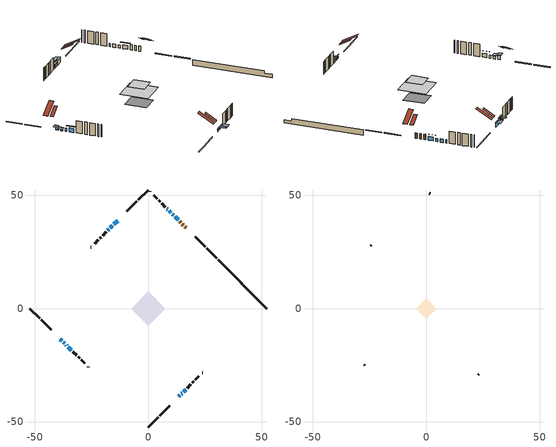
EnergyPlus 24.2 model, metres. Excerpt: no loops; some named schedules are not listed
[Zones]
conditioned space
 floor adiabatic (AdiabaticFloorConstruction): -7.55,0 0,7.55 7.55,0 0,-7.55 z3.35
 floor foundation (Slab1 construction): -5.36,0.47 -0.47,5.36 5.36,-0.47 0.47,-5.36 z-1.22
 wall outside (RimJoist1 construction): 0,-52.22 4.4,-47.82 / -52.22,0 -47.82,-4.4 / 0,52.22 -4.4,47.82 / 30.12,22.1 25.72,26.5 z0.91:1.21
 wall outside (RimJoist2 construction): 5.05,-47.17 9.45,-42.77 / -47.17,-5.05 -42.77,-9.45 / -5.05,47.17 -9.45,42.77 / 25.06,27.16 20.67,31.55 z0.91:1.21
 wall outside (AdiabaticWallConstruction 1): 16.65,35.57 16.14,36.08 / 15.48,36.74 15.03,37.19 / 14.38,37.84 13.8,38.42 z0.91:2.94
 wall outside (AdiabaticWallConstruction): 13.14,39.08 11.85,40.37 / -13.47,38.75 -15.2,37.02 / -15.85,36.37 -16.72,35.5 / -35.16,-17.06 -33.87,-18.35 z0.91:2.43; 11.19,41.03 10.62,41.6 / 9.97,42.25 9.16,43.06 / 8.5,43.72 8.18,44.04 / -36.14,-16.08 -35.82,-16.4 / -17.37,34.85 -17.75,34.47 z0.91:2.13; -38.75,-13.47 -38.1,-14.12 z0.91:2.44; -37.45,-14.77 -36.8,-15.42 z0.91:1.98; 13.47,-38.75 13.9,-38.32 z0.91:1.52; 14.56,-37.66 14.94,-37.28 / 15.59,-36.63 16.46,-35.76 z0.91:1.83
 wall outside (Wall1 construction): 17.11,-35.11 18.79,-33.43 / -33.21,-19.01 -31.54,-20.68 / -18.41,33.81 -20.08,32.14 / 7.52,44.7 5.85,46.37 z0.91:5.79
 wall outside (Wall2 construction): 19.44,-32.78 20.06,-32.16 / -30.88,-21.34 -30.26,-21.96 / -20.74,31.48 -21.35,30.87 / 5.19,47.03 4.57,47.65 z0.91:5.79
 wall outside (Wall3 construction): 20.72,-31.5 22.3,-29.92 / -29.61,-22.61 -28.03,-24.19 / -22.01,30.21 -23.59,28.63 / 3.92,48.3 2.34,49.88 z0.91:5.79
 wall outside (Wall5 construction): 23.87,-28.35 23.98,-28.24 / -26.46,-25.76 -26.35,-25.87 / -25.16,27.06 -25.27,26.95 / 0.77,51.45 0.66,51.56 z0.91:5.79
 wall foundation (FoundationWall1 construction): 30.77,21.45,-1.22 30.77,21.45,0.91 50.08,2.14,0.91 50.08,2.14,-0.01 52.22,0,-0.01 52.22,0,-1.22
 window (WindowConstruction): 13.14,39.08 11.85,40.37 z0.91:2.43
 window (WindowConstruction 5): 11.19,41.03 10.62,41.6 z0.91:2.13
 window (WindowConstruction 6): 9.97,42.25 9.16,43.06 z0.91:2.13
 window (WindowConstruction 7): -13.47,38.75 -15.2,37.02 z0.91:2.43
 window (WindowConstruction 8): -38.75,-13.47 -38.1,-14.12 z0.91:2.43
 window (WindowConstruction 9): -37.45,-14.78 -36.8,-15.42 z0.91:1.98
 window (WindowConstruction 12): 8.5,43.72 8.18,44.04 z0.91:2.13
 window (WindowConstruction 13): -36.14,-16.08 -35.82,-16.4 z0.91:2.13
 window (WindowConstruction 1): -15.85,36.37 -16.71,35.51 z0.91:2.43
 window (WindowConstruction 2): 13.47,-38.75 13.9,-38.32 z0.91:1.52
 window (WindowConstruction 3): -35.16,-17.06 -33.87,-18.35 z0.91:2.43
 window (WindowConstruction 10): 14.56,-37.66 14.94,-37.28 z0.91:1.82
 window (WindowConstruction 4): 15.59,-36.63 16.46,-35.76 z0.91:1.82
 window (WindowConstruction 11): -17.37,34.85 -17.75,34.47 z0.91:2.13
 door (Door): 16.65,35.57 16.14,36.08 z0.91:2.94
 door (Door 1): 15.48,36.74 15.03,37.19 z0.91:2.94
 door (Door 2): 14.38,37.84 13.8,38.42 z0.91:2.94
 ceiling adiabatic (AdiabaticFloorConstruction): 0,-7.55 7.55,0 0,7.55 -7.55,0 z3.35
 roof outside (Roof2 construction): 12.81,-39.41,5.79 9.86,-36.45,8.22 9,-37.31,8.22 11.96,-40.26,5.79; -39.41,-12.81,5.79 -36.45,-9.86,8.22 -37.31,-9,8.22 -40.26,-11.96,5.79; -12.81,39.41,5.79 -9.86,36.45,8.22 -9,37.31,8.22 -11.96,40.26,5.79; 17.3,34.92,5.79 14.35,31.96,8.22 15.2,31.11,8.22 18.16,34.06,5.79
attic - vented
 floor to conditioned space (Floor1 construction Reversed): -4.44,0 0,4.44 4.44,0 0,-4.44 z5.79
 wall outside (Wall4 construction): 22.95,-29.27 23.21,-29.01 / -27.37,-24.85 -27.11,-25.11 / -24.25,27.97 -24.5,27.72 / 1.68,50.54 1.42,50.8 z0.91:5.79
 roof outside (Roof1 construction): 11.3,-40.92,5.79 7.17,-36.79,9.19 5.98,-37.98,9.19 10.11,-42.11,5.79; -40.92,-11.3,5.79 -36.79,-7.17,9.19 -37.98,-5.98,9.19 -42.11,-10.11,5.79; -11.3,40.92,5.79 -7.17,36.79,9.19 -5.98,37.98,9.19 -10.11,42.11,5.79; 18.82,33.41,5.79 14.69,29.28,9.19 15.88,28.08,9.19 20.01,32.21,5.79
shading: 11.2,41.02 13.79,38.44 14,38.65 11.41,41.23 z3.35; -15.41,36.81 -13.26,38.96 -14.55,40.25 -16.7,38.11 z2.73; -37.89,-14.33 -38.96,-13.26 -40.25,-14.55 -39.18,-15.62 z2.73; -36.59,-15.63 -37.66,-14.56 -38.95,-15.86 -37.88,-16.93 z2.28; -17.36,34.86 -15.21,37.01 -15.42,37.22 -17.57,35.07 z3.35; 14.33,-37.89 13.04,-39.18 13.25,-39.39 14.54,-38.1 z2.13; -33.22,-19 -35.81,-16.41 -36.02,-16.63 -33.44,-19.21 z3.35; 15.15,-37.07 14.35,-37.87 16.29,-39.81 17.09,-39.01 z2.12; 16.67,-35.55 15.38,-36.84 17.32,-38.78 18.6,-37.49 z2.12; -17.96,34.26 -17.16,35.06 -18.45,36.35 -19.25,35.55 z2.43
[Building]
Building 1: Terrain=Suburbs
[Site:Location]
Mont Joli AP_QC: Latitude {deg}=48.61; Longitude {deg}=-68.21; Time Zone {hr}=-5; Elevation {m}=52; Keep Site Location Information=Yes
[Site:GroundTemperature:Shallow]
-0.843868, -3.04892, -3.2255, -2.1791, 2.02165, 6.20283, 9.82768, 12.1239, 12.319, 10.4514, 6.91898, 2.86606
[Site:WaterMainsTemperature]
Calculation Method=Schedule; Temperature Schedule=mains temperature schedule
[Material] Roughness=Rough; Thermal Absorptance=0.9
Name | Thickness {m} | Conductivity {W/m-K} | Density {kg/m3} | Specific Heat {J/kg-K} | Solar Absorptance | Visible Absorptance
asphalt or fiberglass shingles | 0.00635 | 0.162714 | 1121.4 | 1465.45 | 0.4 | 0.4
ceiling loosefill ins | 0.169333 | 0.0480833 | 16.02 | 1046.75 | 0.7 | 0.7
ceiling stud and cavity | 0.1397 | 0.0759935 | 65.682 | 1177.47 | 0.7 | 0.7
concrete 4.0 in. | 0.1016 | 1.803125 | 2242.8 | 837.4 | 0.7 | 0.7
concrete 8.0 in. | 0.2032 | 1.803125 | 2242.8 | 837.4 | 0.7 | 0.7
door material | 0.04445 | 0.0451087 | 512.64 | 1214.23 | 0.7 | 0.7
door material 1 | 0.04445 | 0.188738 | 512.64 | 1214.23 | 0.7 | 0.7
exterior vertical ins | 0.105159 | 0.029427 | 32.04 | 1214.23 | 0.7 | 0.7
floor covering | 0.0127 | 0.0433444 | 54.468 | 1339.84 | 0.6 | 0.6
floor rigid ins; wall rigid ins | 0.512978 | 0.029427 | 32.04 | 1214.23 | 0.7 | 0.7
floor stud and cavity | 0.1397 | 1.75129 | 37.0049 | 1207.88 | 0.7 | 0.7
furniture material conditioned space 1 | 0.1524 | 0.115458 | 640.8 | 1214.23 | 0.6 | 0.6
gypsum board | 0.0127 | 0.160291 | 801 | 837.4 | 0.6 | 0.6
gypsum board 1 | 0.00254 | 0.160291 | 801 | 837.4 | 0.6 | 0.6
gypsum board 2 | 0.0127 | 0.160291 | 801 | 837.4 | 0.7 | 0.7
osb sheathing 0.5 in. | 0.0127 | 0.115458 | 512.64 | 1214.23 | 0.7 | 0.7
osb sheathing 0.75 in. | 0.01905 | 0.115458 | 512.64 | 1214.23 | 0.7 | 0.7
osb sheathing 2.0 in. | 0.0508 | 0.115458 | 512.64 | 1214.23 | 0.7 | 0.7
rim joist stud and cavity | 0.0508 | 0.0278857 | 125.044 | 1163.47 | 0.6 | 0.6
rim joist stud and cavity 1 | 0.0508 | 0.029095 | 125.044 | 1163.47 | 0.6 | 0.6
roof rigid ins | 0.103632 | 0.029427 | 32.04 | 1214.23 | 0.7 | 0.7
roof stud and cavity | 0.2032 | 1.36305 | 78.34581 | 1123.46 | 0.7 | 0.7
wall stud and cavity | 0.1397 | 0.0804648 | 139.0536 | 1170.24 | 0.7 | 0.7
wall stud and cavity 1 | 0.1397 | 0.0800588 | 139.0536 | 1170.24 | 0.7 | 0.7
wall stud and cavity 2 | 0.1397 | 0.0785528 | 139.0536 | 1170.24 | 0.7 | 0.7
wall stud and cavity 3 | 0.0889 | 6.1454 | 50.32683 | 1063.81 | 0.6 | 0.6
wall stud and cavity 4 | 0.0889 | 0.49837 | 6.31874 | 1174.65 | 0.7 | 0.7
wall stud and cavity 5 | 0.0889 | 0.380278 | 52.3479 | 1209.89 | 0.7 | 0.7
wall stud and cavity 6 | 0.0889 | 0.391764 | 83.0341 | 1211.67 | 0.7 | 0.7
wood siding | 0.0254 | 0.102417 | 544.68 | 1172.36 | 0.4 | 0.4
wood siding 1 | 0.00254 | 0.102417 | 544.68 | 1172.36 | 0.4 | 0.4
wood siding 2; wood siding 3; wood siding 4 | 0.0254 | 0.102417 | 544.68 | 1172.36 | 0.7 | 0.7
[WindowMaterial:SimpleGlazingSystem]
Name | U-Factor {W/m2-K} | Solar Heat Gain Coefficient
WindowMaterial | 1.76188 | 0.39
WindowMaterial 1 | 1.71248 | 0.41
WindowMaterial 2 | 1.99809 | 0.31
WindowMaterial 3 | 1.78857 | 0.38
WindowMaterial 4 | 1.80731 | 0.38
WindowMaterial 5 | 2.04181 | 0.3
WindowMaterial 6 | 1.72384 | 0.4
WindowMaterial 7 | 3.0383 | 0.46
[Construction]
AdiabaticFloorConstruction: floor stud and cavity, floor rigid ins, osb sheathing 0.75 in., floor covering
AdiabaticWallConstruction: wood siding 3, wall rigid ins, wall stud and cavity 5, gypsum board
AdiabaticWallConstruction 1: wood siding 4, wall rigid ins, wall stud and cavity 5, gypsum board
Door; Door 1: door material
Door 2: door material 1
Floor1 construction Reversed: gypsum board, ceiling stud and cavity, ceiling loosefill ins
FoundationWall1 construction: concrete 8.0 in., gypsum board 2
furniture construction conditioned space 1: furniture material conditioned space 1
PartitionWallConstruction: gypsum board, wall stud and cavity 6, gypsum board
RimJoist1 construction: wood siding 2, osb sheathing 2.0 in., rim joist stud and cavity
RimJoist2 construction: wood siding 2, osb sheathing 2.0 in., rim joist stud and cavity 1
Roof1 construction: asphalt or fiberglass shingles
Roof2 construction: asphalt or fiberglass shingles, roof rigid ins, osb sheathing 0.75 in., roof stud and cavity, gypsum board
Slab1 construction: concrete 4.0 in.
Wall1 construction: wood siding, osb sheathing 0.5 in., wall stud and cavity, gypsum board
Wall2 construction: wood siding, osb sheathing 0.5 in., wall stud and cavity 1, gypsum board
Wall3 construction: wood siding, osb sheathing 0.5 in., wall stud and cavity 2, gypsum board
Wall4 construction: wood siding 1, wall stud and cavity 3
Wall5 construction: wood siding 1, wall stud and cavity 4, gypsum board 1
WindowConstruction; WindowConstruction 3; WindowConstruction 6; WindowConstruction 8: WindowMaterial
WindowConstruction 1; WindowConstruction 7: WindowMaterial 1
WindowConstruction 10: WindowMaterial 5
WindowConstruction 11: WindowMaterial 6
WindowConstruction 12; WindowConstruction 13: WindowMaterial 7
WindowConstruction 2: WindowMaterial 2
WindowConstruction 4: WindowMaterial 3
WindowConstruction 5; WindowConstruction 9: WindowMaterial 4
[Zone] Multiplier=1; Part of Total Floor Area=Yes
Name | Volume {m3}
attic - vented | 20.8321
conditioned space | 391.4
[Space]
Name | Zone | Volume {m3}
attic - vented 1 | attic - vented | 20.8321
conditioned space 1 | conditioned space | 391.4
[ZoneInfiltration:EffectiveLeakageArea]
infil attic - vented 1: Zone or Space=attic - vented 1; Schedule=Always On Discrete; Effective Air Leakage Area {cm2}=1373.22; Stack Coefficient=0.000576005; Wind Coefficient=1.62156e-05
[ZoneMixing]
whole house fan mix: Zone or Space=attic - vented; Schedule=Always On Continuous; Design Flow Rate Calculation Method=Flow/Zone; Design Flow Rate {m3/s}=0; Source Zone or Space=conditioned space
[SurfaceProperty:ExposedFoundationPerimeter]
Slab1: Exposed Perimeter Calculation Method=TotalExposedPerimeter; Total Exposed Perimeter {m}=30.329
[InternalMass] Zone or ZoneList=conditioned space; Space or SpaceList=conditioned space 1
Name | Construction | Surface Area {m2}
furniture mass conditioned space 1 | furniture construction conditioned space 1 | 68.4559
partition wall mass | PartitionWallConstruction | 171.14
[Lights]
interior lighting: Zone or ZoneList or Space or SpaceList=conditioned space 1; Schedule=interior lighting schedule; Design Level Calculation Method=LightingLevel; Lighting Level {W}=343.2; Return Air Fraction=0; Fraction Radiant=0.6; Fraction Visible=0.2; Fraction Replaceable=1
[People]
occupants: Zone or ZoneList or Space or SpaceList=conditioned space 1; Number of People Schedule=occupants schedule; Number of People Calculation Method=People; Number of People=3; Fraction Radiant=0.314171; Sensible Heat Fraction=0.56303; Activity Level Schedule=occupants activity schedule; Carbon Dioxide Generation Rate {m3/s-W}=0; Enable ASHRAE 55 Comfort Warnings=No; Mean Radiant Temperature Calculation Type=EnclosureAveraged
[ElectricEquipment] Zone or ZoneList or Space or SpaceList=conditioned space 1; Design Level Calculation Method=EquipmentLevel
Name | Schedule | Design Level {W} | Fraction Latent | Fraction Radiant | Fraction Lost
clothes dryer | clothes dryer schedule | 140.772 | 0.015 | 0.081 | 0.85
clothes washer | clothes washer schedule | 32.1985 | 0.03 | 0.162 | 0.7
cooking range | cooking range schedule | 215.147 | 0.08 | 0.432 | 0.2
dishwasher | dishwasher schedule | 66.8632 | 0.3 | 0.18 | 0.4
fridge | fridge schedule | 72.9452 | 0 | 0.6 | 0
mech vent house fan | mech vent house fan schedule | 0 | 0 | 0 | 1
mech vent house fan cfis | mech vent house fan cfis schedule | 0 | 0 | 0 | 0
mech vent range fan 0 | mech vent range fan 0 schedule | 57 | 0 | 0 | 1
misc plug loads | misc plug loads schedule | 494.7 | 0.045 | 0.513 | 0.1
whole house fan | Always On Discrete | 0 | 0 | 0 | 1
[OtherEquipment] Zone or ZoneList or Space or SpaceList=conditioned space 1; Design Level Calculation Method=EquipmentLevel
Name | Fuel Type | Schedule | Design Level {W} | Fraction Latent | Fraction Radiant | Fraction Lost
clothes dryer 1 | Electricity | clothes dryer schedule | 0 | 0.015 | 0.081 | 0.85
cooking range 1 | Electricity | cooking range schedule | 0 | 0.08 | 0.432 | 0.2
general water use latent | None | general water use schedule | 62.594 | 1 | 0 | 0
general water use sensible | None | general water use schedule | -61.6891 | 0 | 0.6 | 0
mech vent house fan latent load | None | Always On Discrete | 0 | 1 | 0 | 0
mech vent house fan sensible load | None | Always On Discrete | 0 | 0 | 0 | 0
water heater energy adjustment1 | Electricity | Always On Discrete | 0.01 | 0 | 0 | 1
[ZoneInfiltration:DesignFlowRate] Zone or ZoneList or Space or SpaceList=conditioned space 1; Schedule=Always On Discrete; Design Flow Rate Calculation Method=Flow/Zone; Design Flow Rate {m3/s}=0
infil flow; natural vent flow; whole house fan flow
[ZoneControl:Thermostat]
conditioned space Thermostat: Zone or ZoneList=conditioned space; Control Type Schedule=conditioned space Thermostat Schedule; Control 1=conditioned space temperature setpoint; Temperature Difference Between Cutout And Setpoint {deltaC}=0
[ThermostatSetpoint:DualSetpoint]
conditioned space temperature setpoint: Heating Setpoint Temperature Schedule=heating setpoint; Cooling Setpoint Temperature Schedule=cooling setpoint
[Zone equipment]
conditioned space: electric baseboard
[Foundation:Kiva]
Foundation Kiva 1: Initial Indoor Air Temperature {C}=18; Wall Height Above Grade {m}=0.910011; Wall Depth Below Slab {m}=0.2032; Custom Block Material Name 1=exterior vertical ins; Custom Block Depth 1 {m}=2.13; Custom Block X Position 1 {m}=0.2159; Custom Block Z Position 1 {m}=0
[Foundation:Kiva:Settings]
Soil Conductivity {W/m-K}=0.849921; Soil Density {kg/m3}=1842.3; Soil Specific Heat {J/kg-K}=418.7; Ground Solar Absorptivity=0.9; Ground Thermal Absorptivity=0.9; Ground Surface Roughness {m}=0.03; Far-Field Width {m}=40; Deep-Ground Boundary Condition=ZeroFlux; Deep-Ground Depth {m}=40; Minimum Cell Dimension {m}=0.2; Maximum Cell Growth Coefficient=3; Simulation Timestep=Timestep
[Exterior:Lights]
exterior lighting: Schedule=exterior lighting schedule; Design Level {W}=75.6
[EnergyManagementSystem:Sensor] Output:Variable or Output:Meter Index Key=conditioned space
Name | Output:Variable or Output:Meter
conditioned_space_clg_unmet_s | Zone Cooling Setpoint Not Met Time
conditioned_space_htg_unmet_s | Zone Heating Setpoint Not Met Time
fridge_tin_s; tin_s; tin_s_1 | Zone Mean Air Temperature
tout_s | Zone Outdoor Air Drybulb Temperature
win_s | Zone Air Humidity Ratio
[Schedule:Constant]
Name | Hourly Value
Always On Continuous; mech vent house fan schedule; mech vent house fan cfis schedule; Always On Discrete | 1
occupants activity schedule | 117.228
fridge schedule | 0
[Schedule:Week:Daily]
interior lighting schedule Week Rule - Jan1-Jan27: interior lighting schedule day, interior lighting schedule day, interior lighting schedule day, interior lighting schedule day, interior lighting schedule day, interior lighting schedule day, interior lighting schedule day, interior lighting schedule default day, interior lighting schedule default day, interior lighting schedule default day, interior lighting schedule default day, interior lighting schedule default day
interior lighting schedule Week Rule - Jan28-Feb3: interior lighting schedule day, interior lighting schedule day, interior lighting schedule day, interior lighting schedule day, interior lighting schedule day 1, interior lighting schedule day 1, interior lighting schedule day 1, interior lighting schedule default day, interior lighting schedule default day, interior lighting schedule default day, interior lighting schedule default day, interior lighting schedule default day
interior lighting schedule Week Rule - Feb4-Feb24: interior lighting schedule day 1, interior lighting schedule day 1, interior lighting schedule day 1, interior lighting schedule day 1, interior lighting schedule day 1, interior lighting schedule day 1, interior lighting schedule day 1, interior lighting schedule default day, interior lighting schedule default day, interior lighting schedule default day, interior lighting schedule default day, interior lighting schedule default day
interior lighting schedule Week Rule - Feb25-Mar3: interior lighting schedule day 1, interior lighting schedule day 1, interior lighting schedule day 1, interior lighting schedule day 1, interior lighting schedule day 2, interior lighting schedule day 2, interior lighting schedule day 2, interior lighting schedule default day, interior lighting schedule default day, interior lighting schedule default day, interior lighting schedule default day, interior lighting schedule default day
interior lighting schedule Week Rule - Mar4-Mar31: interior lighting schedule day 2, interior lighting schedule day 2, interior lighting schedule day 2, interior lighting schedule day 2, interior lighting schedule day 2, interior lighting schedule day 2, interior lighting schedule day 2, interior lighting schedule default day, interior lighting schedule default day, interior lighting schedule default day, interior lighting schedule default day, interior lighting schedule default day
interior lighting schedule Week Rule - Apr1-Apr28: interior lighting schedule day 3, interior lighting schedule day 3, interior lighting schedule day 3, interior lighting schedule day 3, interior lighting schedule day 3, interior lighting schedule day 3, interior lighting schedule day 3, interior lighting schedule default day, interior lighting schedule default day, interior lighting schedule default day, interior lighting schedule default day, interior lighting schedule default day
interior lighting schedule Week Rule - Apr29-May5: interior lighting schedule day 3, interior lighting schedule day 3, interior lighting schedule day 4, interior lighting schedule day 4, interior lighting schedule day 4, interior lighting schedule day 4, interior lighting schedule day 4, interior lighting schedule default day, interior lighting schedule default day, interior lighting schedule default day, interior lighting schedule default day, interior lighting schedule default day
interior lighting schedule Week Rule - May6-May26: interior lighting schedule day 4, interior lighting schedule day 4, interior lighting schedule day 4, interior lighting schedule day 4, interior lighting schedule day 4, interior lighting schedule day 4, interior lighting schedule day 4, interior lighting schedule default day, interior lighting schedule default day, interior lighting schedule default day, interior lighting schedule default day, interior lighting schedule default day
interior lighting schedule Week Rule - May27-Jun2: interior lighting schedule day 4, interior lighting schedule day 4, interior lighting schedule day 4, interior lighting schedule day 4, interior lighting schedule day 4, interior lighting schedule day 5, interior lighting schedule day 5, interior lighting schedule default day, interior lighting schedule default day, interior lighting schedule default day, interior lighting schedule default day, interior lighting schedule default day
interior lighting schedule Week Rule - Jun3-Jun30: interior lighting schedule day 5, interior lighting schedule day 5, interior lighting schedule day 5, interior lighting schedule day 5, interior lighting schedule day 5, interior lighting schedule day 5, interior lighting schedule day 5, interior lighting schedule default day, interior lighting schedule default day, interior lighting schedule default day, interior lighting schedule default day, interior lighting schedule default day
interior lighting schedule Week Rule - Jul1-Jul28: interior lighting schedule day 6, interior lighting schedule day 6, interior lighting schedule day 6, interior lighting schedule day 6, interior lighting schedule day 6, interior lighting schedule day 6, interior lighting schedule day 6, interior lighting schedule default day, interior lighting schedule default day, interior lighting schedule default day, interior lighting schedule default day, interior lighting schedule default day
interior lighting schedule Week Rule - Jul29-Aug4: interior lighting schedule day 6, interior lighting schedule day 6, interior lighting schedule day 6, interior lighting schedule day 7, interior lighting schedule day 7, interior lighting schedule day 7, interior lighting schedule day 7, interior lighting schedule default day, interior lighting schedule default day, interior lighting schedule default day, interior lighting schedule default day, interior lighting schedule default day
interior lighting schedule Week Rule - Aug5-Aug25: interior lighting schedule day 7, interior lighting schedule day 7, interior lighting schedule day 7, interior lighting schedule day 7, interior lighting schedule day 7, interior lighting schedule day 7, interior lighting schedule day 7, interior lighting schedule default day, interior lighting schedule default day, interior lighting schedule default day, interior lighting schedule default day, interior lighting schedule default day
interior lighting schedule Week Rule - Aug26-Sep1: interior lighting schedule day 7, interior lighting schedule day 7, interior lighting schedule day 7, interior lighting schedule day 7, interior lighting schedule day 7, interior lighting schedule day 7, interior lighting schedule day 8, interior lighting schedule default day, interior lighting schedule default day, interior lighting schedule default day, interior lighting schedule default day, interior lighting schedule default day
interior lighting schedule Week Rule - Sep2-Sep29: interior lighting schedule day 8, interior lighting schedule day 8, interior lighting schedule day 8, interior lighting schedule day 8, interior lighting schedule day 8, interior lighting schedule day 8, interior lighting schedule day 8, interior lighting schedule default day, interior lighting schedule default day, interior lighting schedule default day, interior lighting schedule default day, interior lighting schedule default day
interior lighting schedule Week Rule - Sep30-Oct6: interior lighting schedule day 8, interior lighting schedule day 9, interior lighting schedule day 9, interior lighting schedule day 9, interior lighting schedule day 9, interior lighting schedule day 9, interior lighting schedule day 9, interior lighting schedule default day, interior lighting schedule default day, interior lighting schedule default day, interior lighting schedule default day, interior lighting schedule default day
interior lighting schedule Week Rule - Oct7-Oct27: interior lighting schedule day 9, interior lighting schedule day 9, interior lighting schedule day 9, interior lighting schedule day 9, interior lighting schedule day 9, interior lighting schedule day 9, interior lighting schedule day 9, interior lighting schedule default day, interior lighting schedule default day, interior lighting schedule default day, interior lighting schedule default day, interior lighting schedule default day
interior lighting schedule Week Rule - Oct28-Nov3: interior lighting schedule day 9, interior lighting schedule day 9, interior lighting schedule day 9, interior lighting schedule day 9, interior lighting schedule day 10, interior lighting schedule day 10, interior lighting schedule day 10, interior lighting schedule default day, interior lighting schedule default day, interior lighting schedule default day, interior lighting schedule default day, interior lighting schedule default day
interior lighting schedule Week Rule - Nov4-Nov24: interior lighting schedule day 10, interior lighting schedule day 10, interior lighting schedule day 10, interior lighting schedule day 10, interior lighting schedule day 10, interior lighting schedule day 10, interior lighting schedule day 10, interior lighting schedule default day, interior lighting schedule default day, interior lighting schedule default day, interior lighting schedule default day, interior lighting schedule default day
interior lighting schedule Week Rule - Nov25-Dec1: interior lighting schedule day 10, interior lighting schedule day 10, interior lighting schedule day 10, interior lighting schedule day 10, interior lighting schedule day 10, interior lighting schedule day 10, interior lighting schedule day 11, interior lighting schedule default day, interior lighting schedule default day, interior lighting schedule default day, interior lighting schedule default day, interior lighting schedule default day
interior lighting schedule Week Rule - Dec2-Dec31: interior lighting schedule day 11, interior lighting schedule day 11, interior lighting schedule day 11, interior lighting schedule day 11, interior lighting schedule day 11, interior lighting schedule day 11, interior lighting schedule day 11, interior lighting schedule default day, interior lighting schedule default day, interior lighting schedule default day, interior lighting schedule default day, interior lighting schedule default day
occupants schedule Week Rule - Jan1-Dec31: occupants schedule day, occupants schedule day, occupants schedule day, occupants schedule day, occupants schedule day, occupants schedule day, occupants schedule day, occupants schedule default day, occupants schedule default day, occupants schedule default day, occupants schedule default day, occupants schedule default day
clothes dryer schedule Week Rule - Jan1-Dec31: clothes dryer schedule day, clothes dryer schedule day, clothes dryer schedule day, clothes dryer schedule day, clothes dryer schedule day, clothes dryer schedule day, clothes dryer schedule day, clothes dryer schedule default day, clothes dryer schedule default day, clothes dryer schedule default day, clothes dryer schedule default day, clothes dryer schedule default day
clothes washer schedule Week Rule - Jan1-Dec31: clothes washer schedule day, clothes washer schedule day, clothes washer schedule day, clothes washer schedule day, clothes washer schedule day, clothes washer schedule day, clothes washer schedule day, clothes washer schedule default day, clothes washer schedule default day, clothes washer schedule default day, clothes washer schedule default day, clothes washer schedule default day
cooking range schedule Week Rule - Jan1-Dec31: cooking range schedule day, cooking range schedule day, cooking range schedule day, cooking range schedule day, cooking range schedule day, cooking range schedule day, cooking range schedule day, cooking range schedule default day, cooking range schedule default day, cooking range schedule default day, cooking range schedule default day, cooking range schedule default day
dishwasher schedule Week Rule - Jan1-Dec31: dishwasher schedule day, dishwasher schedule day, dishwasher schedule day, dishwasher schedule day, dishwasher schedule day, dishwasher schedule day, dishwasher schedule day, dishwasher schedule default day, dishwasher schedule default day, dishwasher schedule default day, dishwasher schedule default day, dishwasher schedule default day
mech vent range fan 0 schedule Week Rule - Jan1-Dec31: mech vent range fan 0 schedule day, mech vent range fan 0 schedule day, mech vent range fan 0 schedule day, mech vent range fan 0 schedule day, mech vent range fan 0 schedule day, mech vent range fan 0 schedule day, mech vent range fan 0 schedule day, mech vent range fan 0 schedule default day, mech vent range fan 0 schedule default day, mech vent range fan 0 schedule default day, mech vent range fan 0 schedule default day, mech vent range fan 0 schedule default day
misc plug loads schedule Week Rule - Jan1-Dec31: misc plug loads schedule day, misc plug loads schedule day, misc plug loads schedule day, misc plug loads schedule day, misc plug loads schedule day, misc plug loads schedule day, misc plug loads schedule day, misc plug loads schedule default day, misc plug loads schedule default day, misc plug loads schedule default day, misc plug loads schedule default day, misc plug loads schedule default day
general water use schedule Week Rule - Jan1-Dec31: general water use schedule day, general water use schedule day, general water use schedule day, general water use schedule day, general water use schedule day, general water use schedule day, general water use schedule day, general water use schedule default day, general water use schedule default day, general water use schedule default day, general water use schedule default day, general water use schedule default day
exterior lighting schedule Week Rule - Jan1-Jan27: exterior lighting schedule day, exterior lighting schedule day, exterior lighting schedule day, exterior lighting schedule day, exterior lighting schedule day, exterior lighting schedule day, exterior lighting schedule day, exterior lighting schedule default day, exterior lighting schedule default day, exterior lighting schedule default day, exterior lighting schedule default day, exterior lighting schedule default day
exterior lighting schedule Week Rule - Jan28-Feb3: exterior lighting schedule day, exterior lighting schedule day, exterior lighting schedule day, exterior lighting schedule day, exterior lighting schedule day 1, exterior lighting schedule day 1, exterior lighting schedule day 1, exterior lighting schedule default day, exterior lighting schedule default day, exterior lighting schedule default day, exterior lighting schedule default day, exterior lighting schedule default day
exterior lighting schedule Week Rule - Feb4-Feb24: exterior lighting schedule day 1, exterior lighting schedule day 1, exterior lighting schedule day 1, exterior lighting schedule day 1, exterior lighting schedule day 1, exterior lighting schedule day 1, exterior lighting schedule day 1, exterior lighting schedule default day, exterior lighting schedule default day, exterior lighting schedule default day, exterior lighting schedule default day, exterior lighting schedule default day
exterior lighting schedule Week Rule - Feb25-Mar3: exterior lighting schedule day 1, exterior lighting schedule day 1, exterior lighting schedule day 1, exterior lighting schedule day 1, exterior lighting schedule day 2, exterior lighting schedule day 2, exterior lighting schedule day 2, exterior lighting schedule default day, exterior lighting schedule default day, exterior lighting schedule default day, exterior lighting schedule default day, exterior lighting schedule default day
exterior lighting schedule Week Rule - Mar4-Mar31: exterior lighting schedule day 2, exterior lighting schedule day 2, exterior lighting schedule day 2, exterior lighting schedule day 2, exterior lighting schedule day 2, exterior lighting schedule day 2, exterior lighting schedule day 2, exterior lighting schedule default day, exterior lighting schedule default day, exterior lighting schedule default day, exterior lighting schedule default day, exterior lighting schedule default day
exterior lighting schedule Week Rule - Apr1-Apr28: exterior lighting schedule day 3, exterior lighting schedule day 3, exterior lighting schedule day 3, exterior lighting schedule day 3, exterior lighting schedule day 3, exterior lighting schedule day 3, exterior lighting schedule day 3, exterior lighting schedule default day, exterior lighting schedule default day, exterior lighting schedule default day, exterior lighting schedule default day, exterior lighting schedule default day
exterior lighting schedule Week Rule - Apr29-May5: exterior lighting schedule day 3, exterior lighting schedule day 3, exterior lighting schedule day 4, exterior lighting schedule day 4, exterior lighting schedule day 4, exterior lighting schedule day 4, exterior lighting schedule day 4, exterior lighting schedule default day, exterior lighting schedule default day, exterior lighting schedule default day, exterior lighting schedule default day, exterior lighting schedule default day
exterior lighting schedule Week Rule - May6-May26: exterior lighting schedule day 4, exterior lighting schedule day 4, exterior lighting schedule day 4, exterior lighting schedule day 4, exterior lighting schedule day 4, exterior lighting schedule day 4, exterior lighting schedule day 4, exterior lighting schedule default day, exterior lighting schedule default day, exterior lighting schedule default day, exterior lighting schedule default day, exterior lighting schedule default day
exterior lighting schedule Week Rule - May27-Jun2: exterior lighting schedule day 4, exterior lighting schedule day 4, exterior lighting schedule day 4, exterior lighting schedule day 4, exterior lighting schedule day 4, exterior lighting schedule day 5, exterior lighting schedule day 5, exterior lighting schedule default day, exterior lighting schedule default day, exterior lighting schedule default day, exterior lighting schedule default day, exterior lighting schedule default day
exterior lighting schedule Week Rule - Jun3-Jun30: exterior lighting schedule day 5, exterior lighting schedule day 5, exterior lighting schedule day 5, exterior lighting schedule day 5, exterior lighting schedule day 5, exterior lighting schedule day 5, exterior lighting schedule day 5, exterior lighting schedule default day, exterior lighting schedule default day, exterior lighting schedule default day, exterior lighting schedule default day, exterior lighting schedule default day
exterior lighting schedule Week Rule - Jul1-Jul28: exterior lighting schedule day 6, exterior lighting schedule day 6, exterior lighting schedule day 6, exterior lighting schedule day 6, exterior lighting schedule day 6, exterior lighting schedule day 6, exterior lighting schedule day 6, exterior lighting schedule default day, exterior lighting schedule default day, exterior lighting schedule default day, exterior lighting schedule default day, exterior lighting schedule default day
exterior lighting schedule Week Rule - Jul29-Aug4: exterior lighting schedule day 6, exterior lighting schedule day 6, exterior lighting schedule day 6, exterior lighting schedule day 7, exterior lighting schedule day 7, exterior lighting schedule day 7, exterior lighting schedule day 7, exterior lighting schedule default day, exterior lighting schedule default day, exterior lighting schedule default day, exterior lighting schedule default day, exterior lighting schedule default day
exterior lighting schedule Week Rule - Aug5-Aug25: exterior lighting schedule day 7, exterior lighting schedule day 7, exterior lighting schedule day 7, exterior lighting schedule day 7, exterior lighting schedule day 7, exterior lighting schedule day 7, exterior lighting schedule day 7, exterior lighting schedule default day, exterior lighting schedule default day, exterior lighting schedule default day, exterior lighting schedule default day, exterior lighting schedule default day
[Schedule:Year]
interior lighting schedule: interior lighting schedule Week Rule - Jan1-Jan27, 1, 1, 1, 27, interior lighting schedule Week Rule - Jan28-Feb3, 1, 28, 2, 3, interior lighting schedule Week Rule - Feb4-Feb24, 2, 4, 2, 24, interior lighting schedule Week Rule - Feb25-Mar3, 2, 25, 3, 3, interior lighting schedule Week Rule - Mar4-Mar31, 3, 4, 3, 31, interior lighting schedule Week Rule - Apr1-Apr28, 4, 1, 4, 28, interior lighting schedule Week Rule - Apr29-May5, 4, 29, 5, 5, interior lighting schedule Week Rule - May6-May26, 5, 6, 5, 26, interior lighting schedule Week Rule - May27-Jun2, 5, 27, 6, 2, interior lighting schedule Week Rule - Jun3-Jun30, 6, 3, 6, 30, interior lighting schedule Week Rule - Jul1-Jul28, 7, 1, 7, 28, interior lighting schedule Week Rule - Jul29-Aug4, 7, 29, 8, 4, interior lighting schedule Week Rule - Aug5-Aug25, 8, 5, 8, 25, interior lighting schedule Week Rule - Aug26-Sep1, 8, 26, 9, 1, interior lighting schedule Week Rule - Sep2-Sep29, 9, 2, 9, 29, interior lighting schedule Week Rule - Sep30-Oct6, 9, 30, 10, 6, interior lighting schedule Week Rule - Oct7-Oct27, 10, 7, 10, 27, interior lighting schedule Week Rule - Oct28-Nov3, 10, 28, 11, 3, interior lighting schedule Week Rule - Nov4-Nov24, 11, 4, 11, 24, interior lighting schedule Week Rule - Nov25-Dec1, 11, 25, 12, 1, interior lighting schedule Week Rule - Dec2-Dec31, 12, 2, 12, 31
occupants schedule: occupants schedule Week Rule - Jan1-Dec31, 1, 1, 12, 31
clothes dryer schedule: clothes dryer schedule Week Rule - Jan1-Dec31, 1, 1, 12, 31
clothes washer schedule: clothes washer schedule Week Rule - Jan1-Dec31, 1, 1, 12, 31
cooking range schedule: cooking range schedule Week Rule - Jan1-Dec31, 1, 1, 12, 31
dishwasher schedule: dishwasher schedule Week Rule - Jan1-Dec31, 1, 1, 12, 31
mech vent range fan 0 schedule: mech vent range fan 0 schedule Week Rule - Jan1-Dec31, 1, 1, 12, 31
misc plug loads schedule: misc plug loads schedule Week Rule - Jan1-Dec31, 1, 1, 12, 31
general water use schedule: general water use schedule Week Rule - Jan1-Dec31, 1, 1, 12, 31
exterior lighting schedule: exterior lighting schedule Week Rule - Jan1-Jan27, 1, 1, 1, 27, exterior lighting schedule Week Rule - Jan28-Feb3, 1, 28, 2, 3, exterior lighting schedule Week Rule - Feb4-Feb24, 2, 4, 2, 24, exterior lighting schedule Week Rule - Feb25-Mar3, 2, 25, 3, 3, exterior lighting schedule Week Rule - Mar4-Mar31, 3, 4, 3, 31, exterior lighting schedule Week Rule - Apr1-Apr28, 4, 1, 4, 28, exterior lighting schedule Week Rule - Apr29-May5, 4, 29, 5, 5, exterior lighting schedule Week Rule - May6-May26, 5, 6, 5, 26, exterior lighting schedule Week Rule - May27-Jun2, 5, 27, 6, 2, exterior lighting schedule Week Rule - Jun3-Jun30, 6, 3, 6, 30, exterior lighting schedule Week Rule - Jul1-Jul28, 7, 1, 7, 28, exterior lighting schedule Week Rule - Jul29-Aug4, 7, 29, 8, 4, exterior lighting schedule Week Rule - Aug5-Aug25, 8, 5, 8, 25, exterior lighting schedule Week Rule - Aug26-Sep1, 8, 26, 9, 1, exterior lighting schedule Week Rule - Sep2-Sep29, 9, 2, 9, 29, exterior lighting schedule Week Rule - Sep30-Oct6, 9, 30, 10, 6, exterior lighting schedule Week Rule - Oct7-Oct27, 10, 7, 10, 27, exterior lighting schedule Week Rule - Oct28-Nov3, 10, 28, 11, 3, exterior lighting schedule Week Rule - Nov4-Nov24, 11, 4, 11, 24, exterior lighting schedule Week Rule - Nov25-Dec1, 11, 25, 12, 1, exterior lighting schedule Week Rule - Dec2-Dec31, 12, 2, 12, 31
[Schedule:Compact]
conditioned space Thermostat Schedule: Through: 12/31, For: AllDays, Until: 24:00, 4
mains temperature schedule: Through: 01/01, For: AllDays, Until: 24:00, 4.55833, Through: 01/02, For: AllDays, Until: 24:00, 4.48833, Through: 01/03, For: AllDays, Until: 24:00, 4.41944, Through: 01/04, For: AllDays, Until: 24:00, 4.35111, Through: 01/05, For: AllDays, Until: 24:00, 4.28389, Through: 01/06, For: AllDays, Until: 24:00, 4.21778, Through: 01/07, For: AllDays, Until: 24:00, 4.15278, Through: 01/08, For: AllDays, Until: 24:00, 4.08889, Through: 01/09, For: AllDays, Until: 24:00, 4.02611, Through: 01/10, For: AllDays, Until: 24:00, 3.96444, Through: 01/11, For: AllDays, Until: 24:00, 3.90333, Through: 01/12, For: AllDays, Until: 24:00, 3.84389, Through: 01/13, For: AllDays, Until: 24:00, 3.78556, Through: 01/14, For: AllDays, Until: 24:00, 3.72833, Through: 01/15, For: AllDays, Until: 24:00, 3.67222, Through: 01/16, For: AllDays, Until: 24:00, 3.61722, Through: 01/17, For: AllDays, Until: 24:00, 3.56333, Through: 01/18, For: AllDays, Until: 24:00, 3.51111, Through: 01/19, For: AllDays, Until: 24:00, 3.46, Through: 01/20, For: AllDays, Until: 24:00, 3.41, Through: 01/21, For: AllDays, Until: 24:00, 3.36111, Through: 01/22, For: AllDays, Until: 24:00, 3.31389, Through: 01/23, For: AllDays, Until: 24:00, 3.26778, Through: 01/24, For: AllDays, Until: 24:00, 3.22278, Through: 01/25, For: AllDays, Until: 24:00, 3.17944, Through: 01/26, For: AllDays, Until: 24:00, 3.13722, Through: 01/27, For: AllDays, Until: 24:00, 3.09667, Through: 01/28, For: AllDays, Until: 24:00, 3.05722, Through: 01/29, For: AllDays, Until: 24:00, 3.01944, Through: 01/30, For: AllDays, Until: 24:00, 2.98278, Through: 01/31, For: AllDays, Until: 24:00, 2.94778, Through: 02/01, For: AllDays, Until: 24:00, 2.91389, Through: 02/02, For: AllDays, Until: 24:00, 2.88167, Through: 02/03, For: AllDays, Until: 24:00, 2.85056, Through: 02/04, For: AllDays, Until: 24:00, 2.82111, Through: 02/05, For: AllDays, Until: 24:00, 2.79278, Through: 02/06, For: AllDays, Until: 24:00, 2.76667, Through: 02/07, For: AllDays, Until: 24:00, 2.74111, Through: 02/08, For: AllDays, Until: 24:00, 2.71778, Through: 02/09, For: AllDays, Until: 24:00, 2.69556, Through: 02/10, For: AllDays, Until: 24:00, 2.675, Through: 02/11, For: AllDays, Until: 24:00, 2.65556, Through: 02/12, For: AllDays, Until: 24:00, 2.63833, Through: 02/13, For: AllDays, Until: 24:00, 2.62222, Through: 02/14, For: AllDays, Until: 24:00, 2.60722, Through: 02/15, For: AllDays, Until: 24:00, 2.59389, Through: 02/16, For: AllDays, Until: 24:00, 2.58278, Through: 02/17, For: AllDays, Until: 24:00, 2.57222, Through: 02/18, For: AllDays, Until: 24:00, 2.56389, Through: 02/19, For: AllDays, Until: 24:00, 2.55667, Through: 02/20, For: AllDays, Until: 24:00, 2.55111, Through: 02/21, For: AllDays, Until: 24:00, 2.54722, Through: 02/22, For: AllDays, Until: 24:00, 2.545, Through: 02/23, For: AllDays, Until: 24:00, 2.54389, Through: 02/24, For: AllDays, Until: 24:00, 2.54444, Through: 02/25, For: AllDays, Until: 24:00, 2.54667, Through: 02/26, For: AllDays, Until: 24:00, 2.55056, Through: 02/27, For: AllDays, Until: 24:00, 2.55556, Through: 02/28, For: AllDays, Until: 24:00, 2.56222, Through: 03/01, For: AllDays, Until: 24:00, 2.57056, Through: 03/02, For: AllDays, Until: 24:00, 2.58, Through: 03/03, For: AllDays, Until: 24:00, 2.59167, Through: 03/04, For: AllDays, Until: 24:00, 2.60444, Through: 03/05, For: AllDays, Until: 24:00, 2.61889, Through: 03/06, For: AllDays, Until: 24:00, 2.63444, Through: 03/07, For: AllDays, Until: 24:00, 2.65167, Through: 03/08, For: AllDays, Until: 24:00, 2.67056, Through: 03/09, For: AllDays, Until: 24:00, 2.69111, Through: 03/10, For: AllDays, Until: 24:00, 2.71278, Through: 03/11, For: AllDays, Until: 24:00, 2.73611, Through: 03/12, For: AllDays, Until: 24:00, 2.76111, Through: 03/13, For: AllDays, Until: 24:00, 2.78722, Through: 03/14, For: AllDays, Until: 24:00, 2.815, Through: 03/15, For: AllDays, Until: 24:00, 2.84389, Through: 03/16, For: AllDays, Until: 24:00, 2.87444, Through: 03/17, For: AllDays, Until: 24:00, 2.90667, Through: 03/18, For: AllDays, Until: 24:00, 2.94, Through: 03/19, For: AllDays, Until: 24:00, 2.975, Through: 03/20, For: AllDays, Until: 24:00, 3.01111, Through: 03/21, For: AllDays, Until: 24:00, 3.04889, Through: 03/22, For: AllDays, Until: 24:00, 3.08833, Through: 03/23, For: AllDays, Until: 24:00, 3.12833, Through: 03/24, For: AllDays, Until: 24:00, 3.17056, Through: 03/25, For: AllDays, Until: 24:00, 3.21333, Through: 03/26, For: AllDays, Until: 24:00, 3.25778, Through: 03/27, For: AllDays, Until: 24:00, 3.30389, Through: 03/28, For: AllDays, Until: 24:00, 3.35111, Through: 03/29, For: AllDays, Until: 24:00, 3.39944, Through: 03/30, For: AllDays, Until: 24:00, 3.44889, Through: 03/31, For: AllDays, Until: 24:00, 3.5, Through: 04/01, For: AllDays, Until: 24:00, 3.55222, Through: 04/02, For: AllDays, Until: 24:00, 3.60556, Through: 04/03, For: AllDays, Until: 24:00, 3.66, Through: 04/04, For: AllDays, Until: 24:00, 3.71611, Through: 04/05, For: AllDays, Until: 24:00, 3.77278, Through: 04/06, For: AllDays, Until: 24:00, 3.83111, Through: 04/07, For: AllDays, Until: 24:00, 3.89056, Through: 04/08, For: AllDays, Until: 24:00, 3.95111, Through: 04/09, For: AllDays, Until: 24:00, 4.01278, Through: 04/10, For: AllDays, Until: 24:00, 4.075, Through: 04/11, For: AllDays, Until: 24:00, 4.13889, Through: 04/12, For: AllDays, Until: 24:00, 4.20389, Through: 04/13, For: AllDays, Until: 24:00, 4.27, Through: 04/14, For: AllDays, Until: 24:00, 4.33667, Through: 04/15, For: AllDays, Until: 24:00, 4.40444, Through: 04/16, For: AllDays, Until: 24:00, 4.47333, Through: 04/17, For: AllDays, Until: 24:00, 4.54333, Through: 04/18, For: AllDays, Until: 24:00, 4.61389, Through: 04/19, For: AllDays, Until: 24:00, 4.68556, Through: 04/20, For: AllDays, Until: 24:00, 4.75833, Through: 04/21, For: AllDays, Until: 24:00, 4.83167, Through: 04/22, For: AllDays, Until: 24:00, 4.90611, Through: 04/23, For: AllDays, Until: 24:00, 4.98111, Through: 04/24, For: AllDays, Until: 24:00, 5.05722, Through: 04/25, For: AllDays, Until: 24:00, 5.13389, Through: 04/26, For: AllDays, Until: 24:00, 5.21167, Through: 04/27, For: AllDays, Until: 24:00, 5.29, Through: 04/28, For: AllDays, Until: 24:00, 5.36889, Through: 04/29, For: AllDays, Until: 24:00, 5.44833, Through: 04/30, For: AllDays, Until: 24:00, 5.52889, Through: 05/01, For: AllDays, Until: 24:00, 5.61, Through: 05/02, For: AllDays, Until: 24:00, 5.69111, Through: 05/03, For: AllDays, Until: 24:00, 5.77333, Through: 05/04, For: AllDays, Until: 24:00, 5.85667, Through: 05/05, For: AllDays, Until: 24:00, 5.94, Through: 05/06, For: AllDays, Until: 24:00, 6.02389, Through: 05/07, For: AllDays, Until: 24:00, 6.10778, Through: 05/08, For: AllDays, Until: 24:00, 6.19278, Through: 05/09, For: AllDays, Until: 24:00, 6.27833, Through: 05/10, For: AllDays, Until: 24:00, 6.36389, Through: 05/11, For: AllDays, Until: 24:00, 6.45, Through: 05/12, For: AllDays, Until: 24:00, 6.53667, Through: 05/13, For: AllDays, Until: 24:00, 6.62333, Through: 05/14, For: AllDays, Until: 24:00, 6.71056, Through: 05/15, For: AllDays, Until: 24:00, 6.79778, Through: 05/16, For: AllDays, Until: 24:00, 6.88556, Through: 05/17, For: AllDays, Until: 24:00, 6.97389, Through: 05/18, For: AllDays, Until: 24:00, 7.06222, Through: 05/19, For: AllDays, Until: 24:00, 7.15056, Through: 05/20, For: AllDays, Until: 24:00, 7.23889, Through: 05/21, For: AllDays, Until: 24:00, 7.32778, Through: 05/22, For: AllDays, Until: 24:00, 7.41667, Through: 05/23, For: AllDays, Until: 24:00, 7.50556, Through: 05/24, For: AllDays, Until: 24:00, 7.59444, Through: 05/25, For: AllDays, Until: 24:00, 7.68333, Through: 05/26, For: AllDays, Until: 24:00, 7.77278, Through: 05/27, For: AllDays, Until: 24:00, 7.86167, Through: 05/28, For: AllDays, Until: 24:00, 7.95056, Through: 05/29, For: AllDays, Until: 24:00, 8.03944, Through: 05/30, For: AllDays, Until: 24:00, 8.12833, Through: 05/31, For: AllDays, Until: 24:00, 8.21722, Through: 06/01, For: AllDays, Until: 24:00, 8.30556, Through: 06/02, For: AllDays, Until: 24:00, 8.39389, Through: 06/03, For: AllDays, Until: 24:00, 8.48222, Through: 06/04, For: AllDays, Until: 24:00, 8.57, Through: 06/05, For: AllDays, Until: 24:00, 8.65778, Through: 06/06, For: AllDays, Until: 24:00, 8.745, Through: 06/07, For: AllDays, Until: 24:00, 8.83222, Through: 06/08, For: AllDays, Until: 24:00, 8.91889, Through: 06/09, For: AllDays, Until: 24:00, 9.00556, Through: 06/10, For: AllDays, Until: 24:00, 9.09167, Through: 06/11, For: AllDays, Until: 24:00, 9.17722, Through: 06/12, For: AllDays, Until: 24:00, 9.26222, Through: 06/13, For: AllDays, Until: 24:00, 9.34722, Through: 06/14, For: AllDays, Until: 24:00, 9.43111, Through: 06/15, For: AllDays, Until: 24:00, 9.515, Through: 06/16, For: AllDays, Until: 24:00, 9.59833, Through: 06/17, For: AllDays, Until: 24:00, 9.68111, Through: 06/18, For: AllDays, Until: 24:00, 9.76333, Through: 06/19, For: AllDays, Until: 24:00, 9.84444, Through: 06/20, For: AllDays, Until: 24:00, 9.92556, Through: 06/21, For: AllDays, Until: 24:00, 10.0056, Through: 06/22, For: AllDays, Until: 24:00, 10.085, Through: 06/23, For: AllDays, Until: 24:00, 10.1639, Through: 06/24, For: AllDays, Until: 24:00, 10.2422, Through: 06/25, For: AllDays, Until: 24:00, 10.3194, Through: 06/26, For: AllDays, Until: 24:00, 10.3961, Through: 06/27, For: AllDays, Until: 24:00, 10.4717, Through: 06/28, For: AllDays, Until: 24:00, 10.5467, Through: 06/29, For: AllDays, Until: 24:00, 10.6206, Through: 06/30, For: AllDays, Until: 24:00, 10.6939, Through: 07/01, For: AllDays, Until: 24:00, 10.7667, Through: 07/02, For: AllDays, Until: 24:00, 10.8378, Through: 07/03, For: AllDays, Until: 24:00, 10.9083, Through: 07/04, For: AllDays, Until: 24:00, 10.9783, Through: 07/05, For: AllDays, Until: 24:00, 11.0467, Through: 07/06, For: AllDays, Until: 24:00, 11.1144, Through: 07/07, For: AllDays, Until: 24:00, 11.1811, Through: 07/08, For: AllDays, Until: 24:00, 11.2467, Through: 07/09, For: AllDays, Until: 24:00, 11.3111, Through: 07/10, For: AllDays, Until: 24:00, 11.375, Through: 07/11, For: AllDays, Until: 24:00, 11.4372, Through: 07/12, For: AllDays, Until: 24:00, 11.4989, Through: 07/13, For: AllDays, Until: 24:00, 11.5589, Through: 07/14, For: AllDays, Until: 24:00, 11.6178, Through: 07/15, For: AllDays, Until: 24:00, 11.6761, Through: 07/16, For: AllDays, Until: 24:00, 11.7328, Through: 07/17, For: AllDays, Until: 24:00, 11.7883, Through: 07/18, For: AllDays, Until: 24:00, 11.8428, Through: 07/19, For: AllDays, Until: 24:00, 11.8956, Through: 07/20, For: AllDays, Until: 24:00, 11.9478, Through: 07/21, For: AllDays, Until: 24:00, 11.9983, Through: 07/22, For: AllDays, Until: 24:00, 12.0478, Through: 07/23, For: AllDays, Until: 24:00, 12.0956, Through: 07/24, For: AllDays, Until: 24:00, 12.1428, Through: 07/25, For: AllDays, Until: 24:00, 12.1883, Through: 07/26, For: AllDays, Until: 24:00, 12.2322, Through: 07/27, For: AllDays, Until: 24:00, 12.275, Through: 07/28, For: AllDays, Until: 24:00, 12.3167, Through: 07/29, For: AllDays, Until: 24:00, 12.3567, Through: 07/30, For: AllDays, Until: 24:00, 12.3956, Through: 07/31, For: AllDays, Until: 24:00, 12.4328, Through: 08/01, For: AllDays, Until: 24:00, 12.4689, Through: 08/02, For: AllDays, Until: 24:00, 12.5033, Through: 08/03, For: AllDays, Until: 24:00, 12.5367, Through: 08/04, For: AllDays, Until: 24:00, 12.5683, Through: 08/05, For: AllDays, Until: 24:00, 12.5983, Through: 08/06, For: AllDays, Until: 24:00, 12.6272, Through: 08/07, For: AllDays, Until: 24:00, 12.6544, Through: 08/08, For: AllDays, Until: 24:00, 12.6806, Through: 08/09, For: AllDays, Until: 24:00, 12.705, Through: 08/10, For: AllDays, Until: 24:00, 12.7278, Through: 08/11, For: AllDays, Until: 24:00, 12.7494, Through: 08/12, For: AllDays, Until: 24:00, 12.7694, Through: 08/13, For: AllDays, Until: 24:00, 12.7878, Through: 08/14, For: AllDays, Until: 24:00, 12.805, Through: 08/15, For: AllDays, Until: 24:00, 12.8206, Through: 08/16, For: AllDays, Until: 24:00, 12.8344, Through: 08/17, For: AllDays, Until: 24:00, 12.8467, Through: 08/18, For: AllDays, Until: 24:00, 12.8578, Through: 08/19, For: AllDays, Until: 24:00, 12.8672, Through: 08/20, For: AllDays, Until: 24:00, 12.875, Through: 08/21, For: AllDays, Until: 24:00, 12.8817, Through: 08/22, For: AllDays, Until: 24:00, 12.8867, Through: 08/23, For: AllDays, Until: 24:00, 12.89, Through: 08/24, For: AllDays, Until: 24:00, 12.8917, Through: 08/25, For: AllDays, Until: 24:00, 12.8917, Through: 08/26, For: AllDays, Until: 24:00, 12.8906, Through: 08/27, For: AllDays, Until: 24:00, 12.8878, Through: 08/28, For: AllDays, Until: 24:00, 12.8833, Through: 08/29, For: AllDays, Until: 24:00, 12.8772, Through: 08/30, For: AllDays, Until: 24:00, 12.87, Through: 08/31, For: AllDays, Until: 24:00, 12.8611, Through: 09/01, For: AllDays, Until: 24:00, 12.8506, Through: 09/02, For: AllDays, Until: 24:00, 12.8389, Through: 09/03, For: AllDays, Until: 24:00, 12.825, Through: 09/04, For: AllDays, Until: 24:00, 12.81, Through: 09/05, For: AllDays, Until: 24:00, 12.7939, Through: 09/06, For: AllDays, Until: 24:00, 12.7756, Through: 09/07, For: AllDays, Until: 24:00, 12.7561, Through: 09/08, For: AllDays, Until: 24:00, 12.735, Through: 09/09, For: AllDays, Until: 24:00, 12.7128, Through: 09/10, For: AllDays, Until: 24:00, 12.6889, Through: 09/11, For: AllDays, Until: 24:00, 12.6633, Through: 09/12, For: AllDays, Until: 24:00, 12.6367, Through: 09/13, For: AllDays, Until: 24:00, 12.6078, Through: 09/14, For: AllDays, Until: 24:00, 12.5783, Through: 09/15, For: AllDays, Until: 24:00, 12.5472, Through: 09/16, For: AllDays, Until: 24:00, 12.5144, Through: 09/17, For: AllDays, Until: 24:00, 12.48, Through: 09/18, For: AllDays, Until: 24:00, 12.4444, Through: 09/19, For: AllDays, Until: 24:00, 12.4078, Through: 09/20, For: AllDays, Until: 24:00, 12.3694, Through: 09/21, For: AllDays, Until: 24:00, 12.33, Through: 09/22, For: AllDays, Until: 24:00, 12.2889, Through: 09/23, For: AllDays, Until: 24:00, 12.2467, Through: 09/24, For: AllDays, Until: 24:00, 12.2028, Through: 09/25, For: AllDays, Until: 24:00, 12.1578, Through: 09/26, For: AllDays, Until: 24:00, 12.1111, Through: 09/27, For: AllDays, Until: 24:00, 12.0633, Through: 09/28, For: AllDays, Until: 24:00, 12.0144, Through: 09/29, For: AllDays, Until: 24:00, 11.9644, Through: 09/30, For: AllDays, Until: 24:00, 11.9128, Through: 10/01, For: AllDays, Until: 24:00, 11.86, Through: 10/02, For: AllDays, Until: 24:00, 11.8061, Through: 10/03, For: AllDays, Until: 24:00, 11.7511, Through: 10/04, For: AllDays, Until: 24:00, 11.6944, Through: 10/05, For: AllDays, Until: 24:00, 11.6372, Through: 10/06, For: AllDays, Until: 24:00, 11.5783, Through: 10/07, For: AllDays, Until: 24:00, 11.5183, Through: 10/08, For: AllDays, Until: 24:00, 11.4578, Through: 10/09, For: AllDays, Until: 24:00, 11.3956, Through: 10/10, For: AllDays, Until: 24:00, 11.3322, Through: 10/11, For: AllDays, Until: 24:00, 11.2678, Through: 10/12, For: AllDays, Until: 24:00, 11.2028, Through: 10/13, For: AllDays, Until: 24:00, 11.1367, Through: 10/14, For: AllDays, Until: 24:00, 11.0689, Through: 10/15, For: AllDays, Until: 24:00, 11.0006, Through: 10/16, For: AllDays, Until: 24:00, 10.9317, Through: 10/17, For: AllDays, Until: 24:00, 10.8611, Through: 10/18, For: AllDays, Until: 24:00, 10.79, Through: 10/19, For: AllDays, Until: 24:00, 10.7178, Through: 10/20, For: AllDays, Until: 24:00, 10.645, Through: 10/21, For: AllDays, Until: 24:00, 10.5711, Through: 10/22, For: AllDays, Until: 24:00, 10.4961, Through: 10/23, For: AllDays, Until: 24:00, 10.4211, Through: 10/24, For: AllDays, Until: 24:00, 10.3444, Through: 10/25, For: AllDays, Until: 24:00, 10.2672, Through: 10/26, For: AllDays, Until: 24:00, 10.1894, Through: 10/27, For: AllDays, Until: 24:00, 10.1111, Through: 10/28, For: AllDays, Until: 24:00, 10.0317, Through: 10/29, For: AllDays, Until: 24:00, 9.95167, Through: 10/30, For: AllDays, Until: 24:00, 9.87111, Through: 10/31, For: AllDays, Until: 24:00, 9.79, Through: 11/01, For: AllDays, Until: 24:00, 9.70778, Through: 11/02, For: AllDays, Until: 24:00, 9.62556, Through: 11/03, For: AllDays, Until: 24:00, 9.54222, Through: 11/04, For: AllDays, Until: 24:00, 9.45889, Through: 11/05, For: AllDays, Until: 24:00, 9.37444, Through: 11/06, For: AllDays, Until: 24:00, 9.29, Through: 11/07, For: AllDays, Until: 24:00, 9.205, Through: 11/08, For: AllDays, Until: 24:00, 9.11944, Through: 11/09, For: AllDays, Until: 24:00, 9.03389, Through: 11/10, For: AllDays, Until: 24:00, 8.94722, Through: 11/11, For: AllDays, Until: 24:00, 8.86056, Through: 11/12, For: AllDays, Until: 24:00, 8.77389, Through: 11/13, For: AllDays, Until: 24:00, 8.68611, Through: 11/14, For: AllDays, Until: 24:00, 8.59889, Through: 11/15, For: AllDays, Until: 24:00, 8.51111, Through: 11/16, For: AllDays, Until: 24:00, 8.42278, Through: 11/17, For: AllDays, Until: 24:00, 8.33444, Through: 11/18, For: AllDays, Until: 24:00, 8.24611, Through: 11/19, For: AllDays, Until: 24:00, 8.15722, Through: 11/20, For: AllDays, Until: 24:00, 8.06833, Through: 11/21, For: AllDays, Until: 24:00, 7.97944, Through: 11/22, For: AllDays, Until: 24:00, 7.89056, Through: 11/23, For: AllDays, Until: 24:00, 7.80167, Through: 11/24, For: AllDays, Until: 24:00, 7.71278, Through: 11/25, For: AllDays, Until: 24:00, 7.62389, Through: 11/26, For: AllDays, Until: 24:00, 7.53444, Through: 11/27, For: AllDays, Until: 24:00, 7.44556, Through: 11/28, For: AllDays, Until: 24:00, 7.35667, Through: 11/29, For: AllDays, Until: 24:00, 7.26778, Through: 11/30, For: AllDays, Until: 24:00, 7.17944, Through: 12/01, For: AllDays, Until: 24:00, 7.09111, Through: 12/02, For: AllDays, Until: 24:00, 7.00278, Through: 12/03, For: AllDays, Until: 24:00, 6.91444, Through: 12/04, For: AllDays, Until: 24:00, 6.82667, Through: 12/05, For: AllDays, Until: 24:00, 6.73889, Through: 12/06, For: AllDays, Until: 24:00, 6.65167, Through: 12/07, For: AllDays, Until: 24:00, 6.565, Through: 12/08, For: AllDays, Until: 24:00, 6.47833, Through: 12/09, For: AllDays, Until: 24:00, 6.39222, Through: 12/10, For: AllDays, Until: 24:00, 6.30611, Through: 12/11, For: AllDays, Until: 24:00, 6.22056, Through: 12/12, For: AllDays, Until: 24:00, 6.13556, Through: 12/13, For: AllDays, Until: 24:00, 6.05111, Through: 12/14, For: AllDays, Until: 24:00, 5.96722, Through: 12/15, For: AllDays, Until: 24:00, 5.88389, Through: 12/16, For: AllDays, Until: 24:00, 5.80056, Through: 12/17, For: AllDays, Until: 24:00, 5.71833, Through: 12/18, For: AllDays, Until: 24:00, 5.63667, Through: 12/19, For: AllDays, Until: 24:00, 5.555, Through: 12/20, For: AllDays, Until: 24:00, 5.47444, Through: 12/21, For: AllDays, Until: 24:00, 5.395, Through: 12/22, For: AllDays, Until: 24:00, 5.31556, Through: 12/23, For: AllDays, Until: 24:00, 5.23722, Through: 12/24, For: AllDays, Until: 24:00, 5.15944, Through: 12/25, For: AllDays, Until: 24:00, 5.08222, Through: 12/26, For: AllDays, Until: 24:00, 5.00611, Through: 12/27, For: AllDays, Until: 24:00, 4.93056, Through: 12/28, For: AllDays, Until: 24:00, 4.85611, Through: 12/29, For: AllDays, Until: 24:00, 4.78222, Through: 12/30, For: AllDays, Until: 24:00, 4.70944, Through: 12/31, For: AllDays, Until: 24:00, 4.63722
